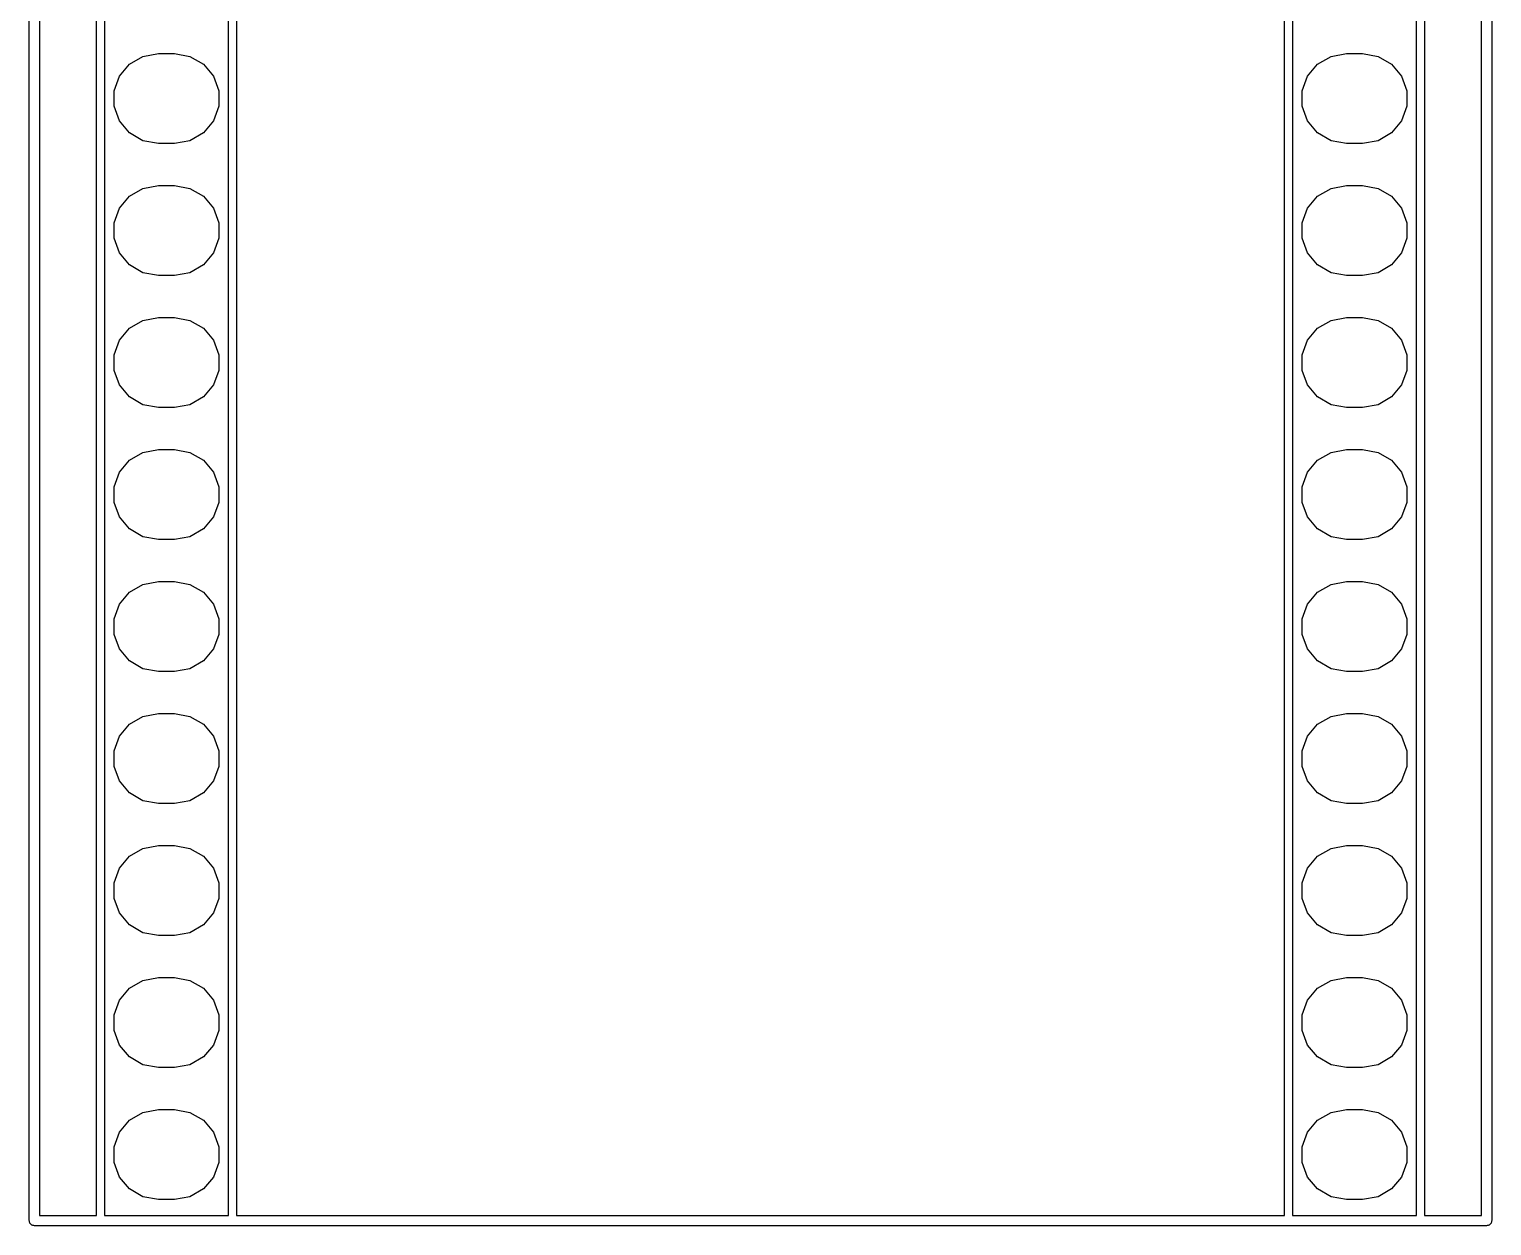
# Model space of a CAD drawing. Extents: x 15 to 222, y -147 to -28.
# Drawn here: x 128.17 to 156.31, y -108.05 to -85.03 of the extents above; entities that cross this region are included whole.
import ezdxf

# ---------------------------------------------------------------- set-up
doc = ezdxf.new("R2010")
doc.units = 0
doc.header["$MEASUREMENT"] = 0
doc.layers.add('BLACK', color=7, linetype='CONTINUOUS')

msp = doc.modelspace()

# ---------------------------------------------------------------- linework, layer by layer
at = {"layer": 'Black'}
for p, q in [((128.17, -107.95), (128.17, -59.69)), ((128.37, -59.79), (128.37, -107.85)), ((156.11, -107.85), (156.11, -59.79)), ((156.31, -59.69), (156.31, -107.95)), ((129.465, -107.85), (129.465, -62.23)), ((129.615, -62.305), (129.615, -107.85)), ((132.005, -107.85), (132.005, -62.305)), ((132.155, -62.23), (132.155, -107.85)), ((152.325, -107.85), (152.325, -62.23)), ((152.475, -62.305), (152.475, -107.85)), ((154.865, -107.85), (154.865, -62.305)), ((155.015, -62.23), (155.015, -107.85)), ((130.358, -85.5485), (130.654, -85.4964)), ((130.654, -85.4964), (130.966, -85.4964)), ((130.966, -85.4964), (131.262, -85.5485)), ((153.218, -85.5485), (153.514, -85.4964)), ((153.514, -85.4964), (153.826, -85.4964)), ((153.826, -85.4964), (154.122, -85.5485)), ((129.906, -85.9282), (130.099, -85.6984)), ((130.099, -85.6984), (130.358, -85.5485)), ((131.262, -85.5485), (131.521, -85.6984)), ((131.521, -85.6984), (131.714, -85.9282)), ((152.766, -85.9282), (152.959, -85.6984)), ((152.959, -85.6984), (153.218, -85.5485)), ((154.122, -85.5485), (154.381, -85.6984)), ((154.381, -85.6984), (154.574, -85.9282)), ((129.803, -86.21), (129.906, -85.9282)), ((131.714, -85.9282), (131.817, -86.21)), ((152.663, -86.21), (152.766, -85.9282)), ((154.574, -85.9282), (154.677, -86.21)), ((129.803, -86.51), (129.803, -86.21)), ((131.817, -86.21), (131.817, -86.51)), ((152.663, -86.51), (152.663, -86.21)), ((154.677, -86.21), (154.677, -86.51)), ((129.906, -86.7918), (129.803, -86.51)), ((131.817, -86.51), (131.714, -86.7918)), ((152.766, -86.7918), (152.663, -86.51)), ((154.677, -86.51), (154.574, -86.7918)), ((130.099, -87.0216), (129.906, -86.7918)), ((131.714, -86.7918), (131.521, -87.0216)), ((152.959, -87.0216), (152.766, -86.7918)), ((154.574, -86.7918), (154.381, -87.0216)), ((130.358, -87.1715), (130.099, -87.0216)), ((130.654, -87.2236), (130.358, -87.1715)), ((130.966, -87.2236), (130.654, -87.2236)), ((131.262, -87.1715), (130.966, -87.2236)), ((131.521, -87.0216), (131.262, -87.1715)), ((153.218, -87.1715), (152.959, -87.0216)), ((153.514, -87.2236), (153.218, -87.1715)), ((153.826, -87.2236), (153.514, -87.2236)), ((154.122, -87.1715), (153.826, -87.2236)), ((154.381, -87.0216), (154.122, -87.1715)), ((130.358, -88.0885), (130.654, -88.0364)), ((130.654, -88.0364), (130.966, -88.0364)), ((130.966, -88.0364), (131.262, -88.0885)), ((153.218, -88.0885), (153.514, -88.0364)), ((153.514, -88.0364), (153.826, -88.0364)), ((153.826, -88.0364), (154.122, -88.0885)), ((129.906, -88.4682), (130.099, -88.2384)), ((130.099, -88.2384), (130.358, -88.0885)), ((131.262, -88.0885), (131.521, -88.2384)), ((131.521, -88.2384), (131.714, -88.4682)), ((152.766, -88.4682), (152.959, -88.2384)), ((152.959, -88.2384), (153.218, -88.0885)), ((154.122, -88.0885), (154.381, -88.2384)), ((154.381, -88.2384), (154.574, -88.4682)), ((129.803, -88.75), (129.906, -88.4682)), ((131.714, -88.4682), (131.817, -88.75)), ((152.663, -88.75), (152.766, -88.4682)), ((154.574, -88.4682), (154.677, -88.75)), ((129.803, -89.05), (129.803, -88.75)), ((131.817, -88.75), (131.817, -89.05)), ((152.663, -89.05), (152.663, -88.75)), ((154.677, -88.75), (154.677, -89.05)), ((129.906, -89.3318), (129.803, -89.05)), ((131.817, -89.05), (131.714, -89.3318)), ((152.766, -89.3318), (152.663, -89.05)), ((154.677, -89.05), (154.574, -89.3318)), ((130.099, -89.5616), (129.906, -89.3318)), ((131.714, -89.3318), (131.521, -89.5616)), ((152.959, -89.5616), (152.766, -89.3318)), ((154.574, -89.3318), (154.381, -89.5616)), ((130.358, -89.7115), (130.099, -89.5616)), ((130.654, -89.7636), (130.358, -89.7115)), ((130.966, -89.7636), (130.654, -89.7636)), ((131.262, -89.7115), (130.966, -89.7636)), ((131.521, -89.5616), (131.262, -89.7115)), ((153.218, -89.7115), (152.959, -89.5616)), ((153.514, -89.7636), (153.218, -89.7115)), ((153.826, -89.7636), (153.514, -89.7636)), ((154.122, -89.7115), (153.826, -89.7636)), ((154.381, -89.5616), (154.122, -89.7115)), ((130.358, -90.6285), (130.654, -90.5764)), ((130.654, -90.5764), (130.966, -90.5764)), ((130.966, -90.5764), (131.262, -90.6285)), ((153.218, -90.6285), (153.514, -90.5764)), ((153.514, -90.5764), (153.826, -90.5764)), ((153.826, -90.5764), (154.122, -90.6285)), ((129.906, -91.0082), (130.099, -90.7784)), ((130.099, -90.7784), (130.358, -90.6285)), ((131.262, -90.6285), (131.521, -90.7784)), ((131.521, -90.7784), (131.714, -91.0082)), ((152.766, -91.0082), (152.959, -90.7784)), ((152.959, -90.7784), (153.218, -90.6285)), ((154.122, -90.6285), (154.381, -90.7784)), ((154.381, -90.7784), (154.574, -91.0082)), ((129.803, -91.29), (129.906, -91.0082)), ((131.714, -91.0082), (131.817, -91.29)), ((152.663, -91.29), (152.766, -91.0082)), ((154.574, -91.0082), (154.677, -91.29)), ((129.803, -91.59), (129.803, -91.29)), ((131.817, -91.29), (131.817, -91.59)), ((152.663, -91.59), (152.663, -91.29)), ((154.677, -91.29), (154.677, -91.59)), ((129.906, -91.8718), (129.803, -91.59)), ((131.817, -91.59), (131.714, -91.8718)), ((152.766, -91.8718), (152.663, -91.59)), ((154.677, -91.59), (154.574, -91.8718)), ((130.099, -92.1016), (129.906, -91.8718)), ((131.714, -91.8718), (131.521, -92.1016)), ((152.959, -92.1016), (152.766, -91.8718)), ((154.574, -91.8718), (154.381, -92.1016)), ((130.358, -92.2515), (130.099, -92.1016)), ((130.654, -92.3036), (130.358, -92.2515)), ((131.262, -92.2515), (130.966, -92.3036)), ((131.521, -92.1016), (131.262, -92.2515)), ((153.218, -92.2515), (152.959, -92.1016)), ((153.514, -92.3036), (153.218, -92.2515)), ((154.122, -92.2515), (153.826, -92.3036)), ((154.381, -92.1016), (154.122, -92.2515)), ((130.966, -92.3036), (130.654, -92.3036)), ((153.826, -92.3036), (153.514, -92.3036)), ((130.358, -93.1685), (130.654, -93.1164)), ((130.654, -93.1164), (130.966, -93.1164)), ((130.966, -93.1164), (131.262, -93.1685)), ((153.218, -93.1685), (153.514, -93.1164)), ((153.514, -93.1164), (153.826, -93.1164)), ((153.826, -93.1164), (154.122, -93.1685)), ((129.906, -93.5482), (130.099, -93.3184)), ((130.099, -93.3184), (130.358, -93.1685)), ((131.262, -93.1685), (131.521, -93.3184)), ((131.521, -93.3184), (131.714, -93.5482)), ((152.766, -93.5482), (152.959, -93.3184)), ((152.959, -93.3184), (153.218, -93.1685)), ((154.122, -93.1685), (154.381, -93.3184)), ((154.381, -93.3184), (154.574, -93.5482)), ((129.803, -93.83), (129.906, -93.5482)), ((131.714, -93.5482), (131.817, -93.83)), ((152.663, -93.83), (152.766, -93.5482)), ((154.574, -93.5482), (154.677, -93.83)), ((129.803, -94.13), (129.803, -93.83)), ((131.817, -93.83), (131.817, -94.13)), ((152.663, -94.13), (152.663, -93.83)), ((154.677, -93.83), (154.677, -94.13)), ((129.906, -94.4118), (129.803, -94.13)), ((131.817, -94.13), (131.714, -94.4118)), ((152.766, -94.4118), (152.663, -94.13)), ((154.677, -94.13), (154.574, -94.4118)), ((130.099, -94.6416), (129.906, -94.4118)), ((131.714, -94.4118), (131.521, -94.6416)), ((152.959, -94.6416), (152.766, -94.4118)), ((154.574, -94.4118), (154.381, -94.6416)), ((130.358, -94.7915), (130.099, -94.6416)), ((130.654, -94.8436), (130.358, -94.7915)), ((131.262, -94.7915), (130.966, -94.8436)), ((131.521, -94.6416), (131.262, -94.7915)), ((153.218, -94.7915), (152.959, -94.6416)), ((153.514, -94.8436), (153.218, -94.7915)), ((154.122, -94.7915), (153.826, -94.8436)), ((154.381, -94.6416), (154.122, -94.7915)), ((130.966, -94.8436), (130.654, -94.8436)), ((153.826, -94.8436), (153.514, -94.8436)), ((130.358, -95.7085), (130.654, -95.6564)), ((130.654, -95.6564), (130.966, -95.6564)), ((130.966, -95.6564), (131.262, -95.7085)), ((153.218, -95.7085), (153.514, -95.6564)), ((153.514, -95.6564), (153.826, -95.6564)), ((153.826, -95.6564), (154.122, -95.7085)), ((129.906, -96.0882), (130.099, -95.8584)), ((130.099, -95.8584), (130.358, -95.7085)), ((131.262, -95.7085), (131.521, -95.8584)), ((131.521, -95.8584), (131.714, -96.0882)), ((152.766, -96.0882), (152.959, -95.8584)), ((152.959, -95.8584), (153.218, -95.7085)), ((154.122, -95.7085), (154.381, -95.8584)), ((154.381, -95.8584), (154.574, -96.0882)), ((129.803, -96.37), (129.906, -96.0882)), ((131.714, -96.0882), (131.817, -96.37)), ((152.663, -96.37), (152.766, -96.0882)), ((154.574, -96.0882), (154.677, -96.37)), ((129.803, -96.67), (129.803, -96.37)), ((131.817, -96.37), (131.817, -96.67)), ((152.663, -96.67), (152.663, -96.37)), ((154.677, -96.37), (154.677, -96.67)), ((129.906, -96.9518), (129.803, -96.67)), ((131.817, -96.67), (131.714, -96.9518)), ((152.766, -96.9518), (152.663, -96.67)), ((154.677, -96.67), (154.574, -96.9518)), ((130.099, -97.1816), (129.906, -96.9518)), ((131.714, -96.9518), (131.521, -97.1816)), ((152.959, -97.1816), (152.766, -96.9518)), ((154.574, -96.9518), (154.381, -97.1816)), ((130.358, -97.3315), (130.099, -97.1816)), ((130.654, -97.3836), (130.358, -97.3315)), ((131.262, -97.3315), (130.966, -97.3836)), ((131.521, -97.1816), (131.262, -97.3315)), ((153.218, -97.3315), (152.959, -97.1816)), ((153.514, -97.3836), (153.218, -97.3315)), ((154.122, -97.3315), (153.826, -97.3836)), ((154.381, -97.1816), (154.122, -97.3315)), ((130.966, -97.3836), (130.654, -97.3836)), ((153.826, -97.3836), (153.514, -97.3836)), ((130.358, -98.2485), (130.654, -98.1964)), ((130.654, -98.1964), (130.966, -98.1964)), ((130.966, -98.1964), (131.262, -98.2485)), ((153.218, -98.2485), (153.514, -98.1964)), ((153.514, -98.1964), (153.826, -98.1964)), ((153.826, -98.1964), (154.122, -98.2485)), ((129.906, -98.6282), (130.099, -98.3984)), ((130.099, -98.3984), (130.358, -98.2485)), ((131.262, -98.2485), (131.521, -98.3984)), ((131.521, -98.3984), (131.714, -98.6282)), ((152.766, -98.6282), (152.959, -98.3984)), ((152.959, -98.3984), (153.218, -98.2485)), ((154.122, -98.2485), (154.381, -98.3984)), ((154.381, -98.3984), (154.574, -98.6282)), ((129.803, -98.91), (129.906, -98.6282)), ((131.714, -98.6282), (131.817, -98.91)), ((152.663, -98.91), (152.766, -98.6282)), ((154.574, -98.6282), (154.677, -98.91)), ((129.803, -99.21), (129.803, -98.91)), ((131.817, -98.91), (131.817, -99.21)), ((152.663, -99.21), (152.663, -98.91)), ((154.677, -98.91), (154.677, -99.21)), ((129.906, -99.4918), (129.803, -99.21)), ((131.817, -99.21), (131.714, -99.4918)), ((152.766, -99.4918), (152.663, -99.21)), ((154.677, -99.21), (154.574, -99.4918)), ((130.099, -99.7216), (129.906, -99.4918)), ((131.714, -99.4918), (131.521, -99.7216)), ((152.959, -99.7216), (152.766, -99.4918)), ((154.574, -99.4918), (154.381, -99.7216)), ((130.358, -99.8715), (130.099, -99.7216)), ((130.654, -99.9236), (130.358, -99.8715)), ((131.262, -99.8715), (130.966, -99.9236)), ((131.521, -99.7216), (131.262, -99.8715)), ((153.218, -99.8715), (152.959, -99.7216)), ((153.514, -99.9236), (153.218, -99.8715)), ((154.122, -99.8715), (153.826, -99.9236)), ((154.381, -99.7216), (154.122, -99.8715)), ((130.966, -99.9236), (130.654, -99.9236)), ((153.826, -99.9236), (153.514, -99.9236)), ((130.358, -100.788), (130.654, -100.736)), ((130.654, -100.736), (130.966, -100.736)), ((130.966, -100.736), (131.262, -100.788)), ((153.218, -100.788), (153.514, -100.736)), ((153.514, -100.736), (153.826, -100.736)), ((153.826, -100.736), (154.122, -100.788)), ((129.906, -101.168), (130.099, -100.938)), ((130.099, -100.938), (130.358, -100.788)), ((131.262, -100.788), (131.521, -100.938)), ((131.521, -100.938), (131.714, -101.168)), ((152.766, -101.168), (152.959, -100.938)), ((152.959, -100.938), (153.218, -100.788)), ((154.122, -100.788), (154.381, -100.938)), ((154.381, -100.938), (154.574, -101.168)), ((129.803, -101.45), (129.906, -101.168)), ((131.714, -101.168), (131.817, -101.45)), ((152.663, -101.45), (152.766, -101.168)), ((154.574, -101.168), (154.677, -101.45)), ((129.803, -101.75), (129.803, -101.45)), ((131.817, -101.45), (131.817, -101.75)), ((152.663, -101.75), (152.663, -101.45)), ((154.677, -101.45), (154.677, -101.75)), ((129.906, -102.032), (129.803, -101.75)), ((131.817, -101.75), (131.714, -102.032)), ((152.766, -102.032), (152.663, -101.75)), ((154.677, -101.75), (154.574, -102.032)), ((130.099, -102.262), (129.906, -102.032)), ((131.714, -102.032), (131.521, -102.262)), ((152.959, -102.262), (152.766, -102.032)), ((154.574, -102.032), (154.381, -102.262)), ((130.358, -102.412), (130.099, -102.262)), ((130.654, -102.464), (130.358, -102.412)), ((131.262, -102.412), (130.966, -102.464)), ((131.521, -102.262), (131.262, -102.412)), ((153.218, -102.412), (152.959, -102.262)), ((153.514, -102.464), (153.218, -102.412)), ((154.122, -102.412), (153.826, -102.464)), ((154.381, -102.262), (154.122, -102.412)), ((130.966, -102.464), (130.654, -102.464)), ((153.826, -102.464), (153.514, -102.464)), ((129.906, -103.708), (130.099, -103.478)), ((130.099, -103.478), (130.358, -103.328)), ((130.358, -103.328), (130.654, -103.276)), ((130.654, -103.276), (130.966, -103.276)), ((130.966, -103.276), (131.262, -103.328)), ((131.262, -103.328), (131.521, -103.478)), ((131.521, -103.478), (131.714, -103.708)), ((152.766, -103.708), (152.959, -103.478)), ((152.959, -103.478), (153.218, -103.328)), ((153.218, -103.328), (153.514, -103.276)), ((153.514, -103.276), (153.826, -103.276)), ((153.826, -103.276), (154.122, -103.328)), ((154.122, -103.328), (154.381, -103.478)), ((154.381, -103.478), (154.574, -103.708)), ((129.803, -103.99), (129.906, -103.708)), ((131.714, -103.708), (131.817, -103.99)), ((152.663, -103.99), (152.766, -103.708)), ((154.574, -103.708), (154.677, -103.99)), ((129.803, -104.29), (129.803, -103.99)), ((131.817, -103.99), (131.817, -104.29)), ((152.663, -104.29), (152.663, -103.99)), ((154.677, -103.99), (154.677, -104.29)), ((129.906, -104.572), (129.803, -104.29)), ((131.817, -104.29), (131.714, -104.572)), ((152.766, -104.572), (152.663, -104.29)), ((154.677, -104.29), (154.574, -104.572)), ((130.099, -104.802), (129.906, -104.572)), ((131.714, -104.572), (131.521, -104.802)), ((152.959, -104.802), (152.766, -104.572)), ((154.574, -104.572), (154.381, -104.802)), ((130.358, -104.952), (130.099, -104.802)), ((130.654, -105.004), (130.358, -104.952)), ((131.262, -104.952), (130.966, -105.004)), ((131.521, -104.802), (131.262, -104.952)), ((153.218, -104.952), (152.959, -104.802)), ((153.514, -105.004), (153.218, -104.952)), ((154.122, -104.952), (153.826, -105.004)), ((154.381, -104.802), (154.122, -104.952)), ((130.966, -105.004), (130.654, -105.004)), ((153.826, -105.004), (153.514, -105.004)), ((129.906, -106.248), (130.099, -106.018)), ((130.099, -106.018), (130.358, -105.868)), ((130.358, -105.868), (130.654, -105.816)), ((130.654, -105.816), (130.966, -105.816)), ((130.966, -105.816), (131.262, -105.868)), ((131.262, -105.868), (131.521, -106.018)), ((131.521, -106.018), (131.714, -106.248)), ((152.766, -106.248), (152.959, -106.018)), ((152.959, -106.018), (153.218, -105.868)), ((153.218, -105.868), (153.514, -105.816)), ((153.514, -105.816), (153.826, -105.816)), ((153.826, -105.816), (154.122, -105.868)), ((154.122, -105.868), (154.381, -106.018)), ((154.381, -106.018), (154.574, -106.248)), ((129.803, -106.53), (129.906, -106.248)), ((131.714, -106.248), (131.817, -106.53)), ((152.663, -106.53), (152.766, -106.248)), ((154.574, -106.248), (154.677, -106.53)), ((129.803, -106.83), (129.803, -106.53)), ((131.817, -106.53), (131.817, -106.83)), ((152.663, -106.83), (152.663, -106.53)), ((154.677, -106.53), (154.677, -106.83)), ((129.906, -107.112), (129.803, -106.83)), ((131.817, -106.83), (131.714, -107.112)), ((152.766, -107.112), (152.663, -106.83)), ((154.677, -106.83), (154.574, -107.112)), ((130.099, -107.342), (129.906, -107.112)), ((131.714, -107.112), (131.521, -107.342)), ((152.959, -107.342), (152.766, -107.112)), ((154.574, -107.112), (154.381, -107.342)), ((130.358, -107.492), (130.099, -107.342)), ((130.654, -107.544), (130.358, -107.492)), ((131.262, -107.492), (130.966, -107.544)), ((131.521, -107.342), (131.262, -107.492)), ((153.218, -107.492), (152.959, -107.342)), ((153.514, -107.544), (153.218, -107.492)), ((154.122, -107.492), (153.826, -107.544)), ((154.381, -107.342), (154.122, -107.492)), ((130.966, -107.544), (130.654, -107.544)), ((153.826, -107.544), (153.514, -107.544)), ((128.172, -107.959), (128.17, -107.95)), ((128.172, -107.967), (128.172, -107.959)), ((128.175, -107.976), (128.172, -107.967)), ((128.176, -107.984), (128.175, -107.976)), ((128.18, -107.992), (128.176, -107.984)), ((128.183, -108), (128.18, -107.992)), ((128.189, -108.007), (128.183, -108)), ((128.193, -108.014), (128.189, -108.007)), ((128.2, -108.02), (128.193, -108.014)), ((128.206, -108.027), (128.2, -108.02)), ((128.213, -108.031), (128.206, -108.027)), ((128.22, -108.037), (128.213, -108.031)), ((128.228, -108.04), (128.22, -108.037)), ((128.236, -108.044), (128.228, -108.04)), ((128.244, -108.045), (128.236, -108.044)), ((128.253, -108.048), (128.244, -108.045)), ((128.261, -108.048), (128.253, -108.048)), ((128.27, -108.05), (128.261, -108.048)), ((156.21, -108.05), (128.27, -108.05)), ((128.37, -107.85), (129.465, -107.85)), ((129.615, -107.85), (132.005, -107.85)), ((132.155, -107.85), (152.325, -107.85)), ((152.475, -107.85), (154.865, -107.85)), ((155.015, -107.85), (156.11, -107.85)), ((156.219, -108.048), (156.21, -108.05)), ((156.227, -108.048), (156.219, -108.048)), ((156.236, -108.045), (156.227, -108.048)), ((156.244, -108.044), (156.236, -108.045)), ((156.252, -108.04), (156.244, -108.044)), ((156.26, -108.037), (156.252, -108.04)), ((156.267, -108.031), (156.26, -108.037)), ((156.274, -108.027), (156.267, -108.031)), ((156.28, -108.02), (156.274, -108.027)), ((156.287, -108.014), (156.28, -108.02)), ((156.291, -108.007), (156.287, -108.014)), ((156.297, -108), (156.291, -108.007)), ((156.3, -107.992), (156.297, -108)), ((156.304, -107.984), (156.3, -107.992)), ((156.305, -107.976), (156.304, -107.984)), ((156.308, -107.967), (156.305, -107.976)), ((156.31, -107.95), (156.308, -107.959)), ((156.308, -107.959), (156.308, -107.967))]:
    msp.add_line(p, q, dxfattribs=at)

doc.saveas('drawing.dxf')
